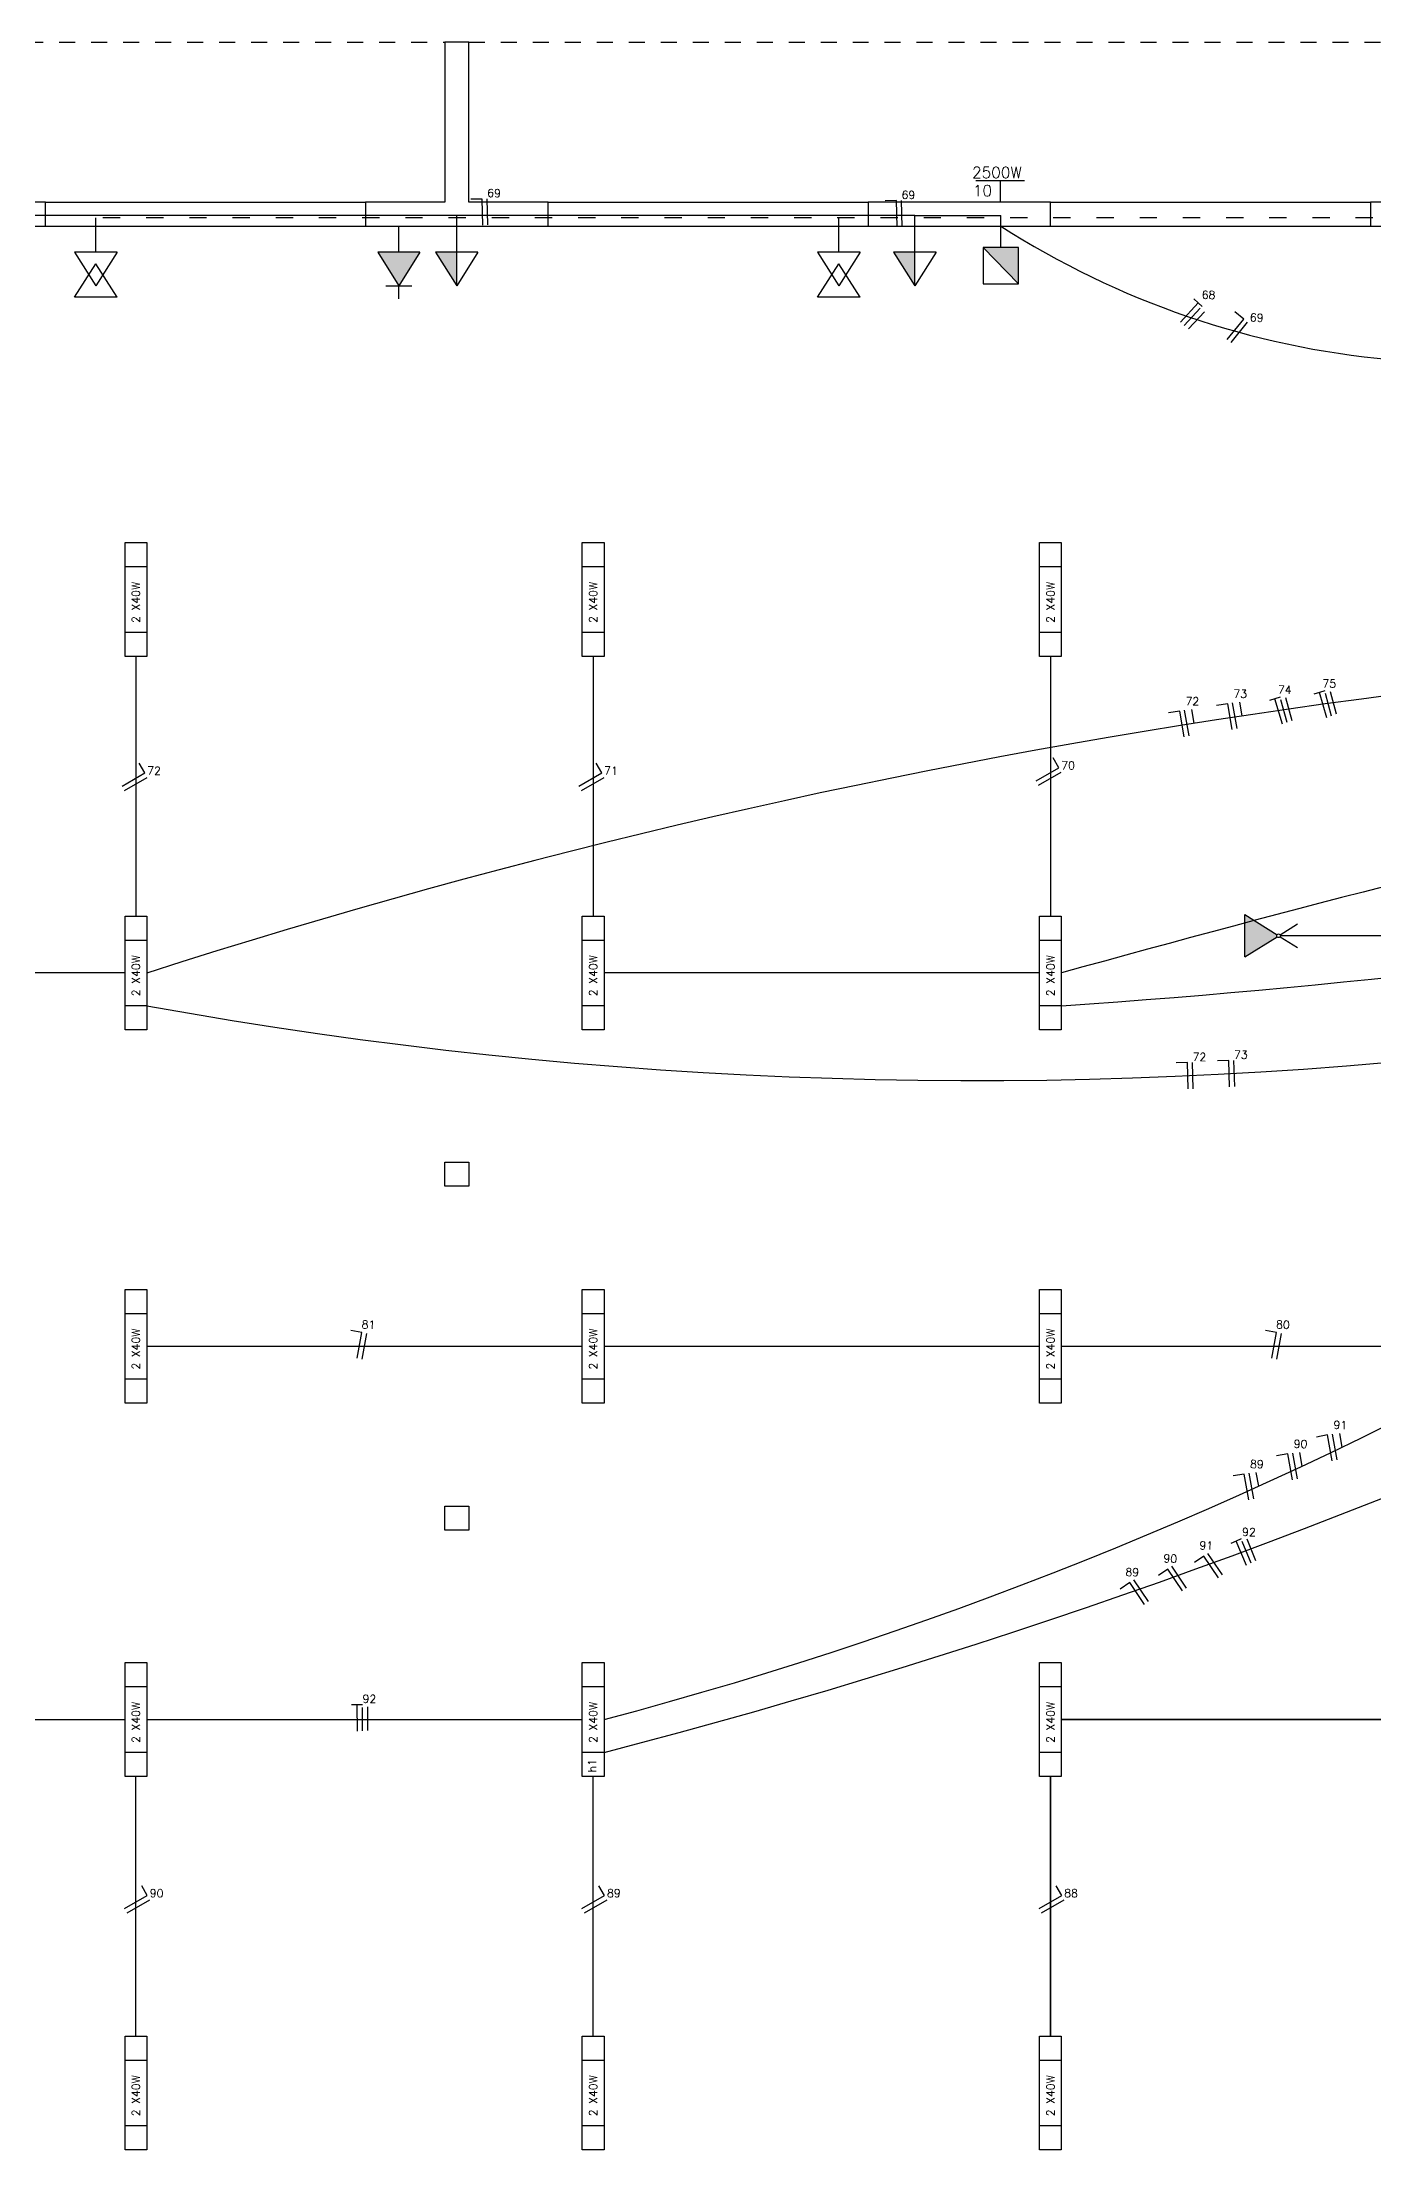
# Model space of a CAD drawing. Header units: millimetres. Extents: x 820 to 987, y 393 to 526.
# Drawn here: x 923.64 to 931.97, y 421.18 to 434.35 of the extents above; entities that cross this region are included whole.
import ezdxf

# ---------------------------------------------------------------- set-up
doc = ezdxf.new("R2010")
doc.units = ezdxf.units.MM
doc.linetypes.add('ACAD_ISO03W100', pattern=[30, 12, -18])
for name, color, linetype in [('can01', 1, 'Continuous'), ('can02', 2, 'Continuous'), ('Fio internet 02', 3, 'Continuous'), ('fio tomadas de chão', 82, 'Continuous'), ('pena 01', 1, 'Continuous'), ('pena01', 1, 'Continuous'), ('pena04', 4, 'Continuous')]:
    doc.layers.add(name, color=color, linetype=linetype)
doc.styles.add('ROMANS', font='romans', dxfattribs={"height": 0.18})

msp = doc.modelspace()

# ---------------------------------------------------------------- hatches: boundary and pattern name
at = {"layer": 'can02'}
for points in [[(925.874, 432.824), (926.006, 433.034), (925.742, 433.034)], [(926.103, 433.034), (926.236, 432.824), (926.236, 433.034)], [(928.967, 433.034), (929.1, 432.824), (929.1, 433.034)], [(929.748, 433.064), (929.527, 433.064), (929.748, 432.836)]]:
    msp.add_hatch(color=256, dxfattribs=at).paths.add_polyline_path(points)
at = {"layer": 'fio tomadas de chão'}
msp.add_hatch(color=256, dxfattribs=at).paths.add_polyline_path([(931.163, 428.631), (931.163, 428.896), (931.364, 428.769, 0.141294), (931.362, 428.763, 0.141294), (931.364, 428.757)])

# ---------------------------------------------------------------- linework, layer by layer
at = {"layer": 'can01'}
for p, q in [((926.395, 433.367), (926.325, 433.366)), ((926.399, 433.203), (926.395, 433.367)), ((926.431, 433.205), (926.427, 433.368)), ((928.985, 433.357), (928.915, 433.355)), ((928.989, 433.193), (928.985, 433.357)), ((929.021, 433.194), (929.017, 433.358)), ((930.784, 432.576), (930.884, 432.684)), ((930.784, 432.576), (930.884, 432.684)), ((930.811, 432.556), (930.91, 432.663)), ((930.811, 432.556), (930.91, 432.663)), ((931.052, 432.489), (931.155, 432.617)), ((931.077, 432.47), (931.179, 432.598)), ((931.155, 432.617), (931.1, 432.662)), ((931.055, 430.213), (930.985, 430.201)), ((931.083, 430.052), (931.055, 430.213)), ((931.114, 430.058), (931.086, 430.219)), ((931.145, 430.137), (931.13, 430.222)), ((931.35, 430.243), (931.316, 430.233)), ((931.384, 430.253), (931.35, 430.243)), ((931.397, 430.086), (931.35, 430.243)), ((931.427, 430.096), (931.387, 430.237)), ((931.427, 430.096), (931.387, 430.237)), ((931.458, 430.107), (931.419, 430.249)), ((931.628, 430.283), (931.594, 430.272)), ((931.662, 430.293), (931.628, 430.283)), ((931.675, 430.125), (931.628, 430.283)), ((931.705, 430.135), (931.666, 430.276)), ((931.705, 430.135), (931.666, 430.276)), ((931.736, 430.147), (931.697, 430.288)), ((930.755, 430.167), (930.686, 430.155)), ((930.784, 430.005), (930.755, 430.167)), ((930.815, 430.012), (930.786, 430.173)), ((930.846, 430.091), (930.831, 430.176)), ((924.287, 429.78), (924.252, 429.841)), ((927.143, 429.78), (927.108, 429.841)), ((929.857, 429.731), (929.999, 429.813)), ((929.999, 429.813), (929.964, 429.874)), ((924.144, 429.698), (924.287, 429.78)), ((924.16, 429.671), (924.302, 429.752)), ((927, 429.698), (927.143, 429.78)), ((927.016, 429.671), (927.158, 429.752)), ((929.873, 429.704), (930.015, 429.785)), ((930.804, 427.97), (930.733, 427.968)), ((930.808, 427.806), (930.804, 427.97)), ((930.839, 427.807), (930.835, 427.971)), ((931.063, 427.983), (930.992, 427.981)), ((931.067, 427.819), (931.063, 427.983)), ((931.099, 427.82), (931.094, 427.984)), ((925.644, 426.283), (925.574, 426.296)), ((925.614, 426.122), (925.644, 426.283)), ((925.645, 426.117), (925.674, 426.278)), ((931.36, 426.283), (931.291, 426.296)), ((931.331, 426.122), (931.36, 426.283)), ((931.362, 426.117), (931.391, 426.278)), ((931.68, 425.643), (931.611, 425.63)), ((931.709, 425.481), (931.68, 425.643)), ((931.74, 425.487), (931.711, 425.648)), ((931.771, 425.567), (931.756, 425.652)), ((931.431, 425.525), (931.361, 425.512)), ((931.46, 425.363), (931.431, 425.525)), ((931.491, 425.369), (931.462, 425.53)), ((931.521, 425.448), (931.506, 425.534)), ((931.158, 425.399), (931.089, 425.387)), ((931.187, 425.237), (931.158, 425.399)), ((931.218, 425.243), (931.189, 425.404)), ((931.249, 425.323), (931.234, 425.408)), ((931.108, 424.979), (931.075, 424.965)), ((931.14, 424.993), (931.108, 424.979)), ((931.173, 424.828), (931.108, 424.979)), ((931.201, 424.841), (931.146, 424.977)), ((931.201, 424.841), (931.146, 424.977)), ((931.231, 424.856), (931.176, 424.992)), ((930.681, 424.804), (930.622, 424.765)), ((930.773, 424.668), (930.681, 424.804)), ((930.798, 424.686), (930.707, 424.822)), ((930.906, 424.886), (930.847, 424.846)), ((930.997, 424.75), (930.906, 424.886)), ((931.023, 424.768), (930.932, 424.903)), ((930.443, 424.72), (930.384, 424.68)), ((930.535, 424.584), (930.443, 424.72)), ((930.56, 424.602), (930.469, 424.737)), ((925.613, 423.956), (925.578, 423.956)), ((925.648, 423.957), (925.613, 423.956)), ((925.615, 423.792), (925.613, 423.956)), ((925.647, 423.793), (925.647, 423.94)), ((925.647, 423.793), (925.647, 423.94)), ((925.68, 423.796), (925.68, 423.943)), ((924.159, 422.684), (924.302, 422.765)), ((924.176, 422.657), (924.318, 422.737)), ((924.302, 422.765), (924.267, 422.826)), ((927.018, 422.684), (927.16, 422.765)), ((927.034, 422.657), (927.176, 422.737)), ((927.16, 422.765), (927.125, 422.826)), ((929.876, 422.684), (930.019, 422.765)), ((929.892, 422.657), (930.034, 422.737)), ((930.019, 422.765), (929.984, 422.826))]:
    msp.add_line(p, q, dxfattribs=at)
at = {"layer": 'can02'}
for p, q in [((929.48, 433.482), (929.785, 433.482)), ((929.633, 433.482), (929.632, 433.347)), ((923.98, 433.034), (923.98, 433.197)), ((925.874, 433.034), (925.874, 433.197)), ((926.236, 433.034), (926.236, 433.197)), ((928.625, 433.034), (928.625, 433.197)), ((929.1, 433.034), (929.1, 433.197)), ((929.637, 433.064), (929.637, 433.197)), ((924.113, 433.034), (923.848, 433.034)), ((923.848, 433.034), (923.98, 432.824)), ((924.113, 433.034), (923.98, 432.824)), ((926.006, 433.034), (925.742, 433.034)), ((925.742, 433.034), (925.874, 432.824)), ((926.006, 433.034), (925.874, 432.824)), ((926.368, 433.034), (926.103, 433.034)), ((926.103, 433.034), (926.236, 432.824)), ((926.236, 432.824), (926.236, 433.034)), ((926.368, 433.034), (926.236, 432.824)), ((928.757, 433.034), (928.492, 433.034)), ((928.492, 433.034), (928.625, 432.824)), ((928.757, 433.034), (928.625, 432.824)), ((928.967, 433.034), (929.1, 432.824)), ((929.232, 433.034), (928.967, 433.034)), ((929.232, 433.034), (929.1, 432.824)), ((929.1, 432.824), (929.1, 433.034)), ((929.527, 433.064), (929.748, 432.836)), ((923.848, 432.753), (923.98, 432.963)), ((924.113, 432.753), (923.98, 432.963)), ((928.492, 432.753), (928.625, 432.963)), ((928.757, 432.753), (928.625, 432.963)), ((924.113, 432.753), (923.848, 432.753)), ((925.793, 432.824), (925.956, 432.824)), ((925.874, 432.743), (925.874, 432.824)), ((928.757, 432.753), (928.492, 432.753)), ((924.163, 431.22), (924.299, 431.22)), ((924.163, 430.509), (924.163, 431.22)), ((924.299, 431.22), (924.299, 430.509)), ((927.021, 430.509), (927.021, 431.22)), ((927.021, 431.22), (927.157, 431.22)), ((927.157, 431.22), (927.157, 430.509)), ((929.879, 431.22), (930.015, 431.22)), ((929.879, 430.509), (929.879, 431.22)), ((930.015, 431.22), (930.015, 430.509)), ((924.163, 431.07), (924.299, 431.07)), ((927.021, 431.07), (927.157, 431.07)), ((929.879, 431.07), (930.015, 431.07)), ((924.299, 430.659), (924.163, 430.659)), ((927.157, 430.659), (927.021, 430.659)), ((930.015, 430.659), (929.879, 430.659)), ((924.299, 430.509), (924.163, 430.509)), ((927.157, 430.509), (927.021, 430.509)), ((930.015, 430.509), (929.879, 430.509)), ((924.163, 428.175), (924.163, 428.886)), ((924.163, 428.886), (924.299, 428.886)), ((924.299, 428.886), (924.299, 428.175)), ((927.021, 428.886), (927.157, 428.886)), ((927.021, 428.175), (927.021, 428.886)), ((927.157, 428.886), (927.157, 428.175)), ((929.879, 428.175), (929.879, 428.886)), ((929.879, 428.886), (930.015, 428.886)), ((930.015, 428.886), (930.015, 428.175)), ((924.163, 428.736), (924.299, 428.736)), ((927.021, 428.736), (927.157, 428.736)), ((929.879, 428.736), (930.015, 428.736)), ((924.299, 428.325), (924.163, 428.325)), ((927.157, 428.325), (927.021, 428.325)), ((930.015, 428.325), (929.879, 428.325)), ((924.299, 428.175), (924.163, 428.175)), ((927.157, 428.175), (927.021, 428.175)), ((930.015, 428.175), (929.879, 428.175)), ((924.163, 425.842), (924.163, 426.553)), ((924.163, 426.553), (924.299, 426.553)), ((924.299, 426.553), (924.299, 425.842)), ((927.021, 426.553), (927.157, 426.553)), ((927.021, 425.842), (927.021, 426.553)), ((927.157, 426.553), (927.157, 425.842)), ((929.879, 425.842), (929.879, 426.553)), ((929.879, 426.553), (930.015, 426.553)), ((930.015, 426.553), (930.015, 425.842)), ((924.163, 426.403), (924.299, 426.403)), ((927.021, 426.403), (927.157, 426.403)), ((929.879, 426.403), (930.015, 426.403)), ((924.299, 425.992), (924.163, 425.992)), ((927.157, 425.992), (927.021, 425.992)), ((930.015, 425.992), (929.879, 425.992)), ((924.299, 425.842), (924.163, 425.842)), ((927.157, 425.842), (927.021, 425.842)), ((930.015, 425.842), (929.879, 425.842)), ((924.163, 424.22), (924.299, 424.22)), ((924.163, 423.509), (924.163, 424.22)), ((924.299, 424.22), (924.299, 423.509)), ((927.021, 423.509), (927.021, 424.22)), ((927.021, 424.22), (927.157, 424.22)), ((927.157, 424.22), (927.157, 423.509)), ((929.879, 424.22), (930.015, 424.22)), ((929.879, 423.509), (929.879, 424.22)), ((930.015, 424.22), (930.015, 423.509)), ((924.163, 424.07), (924.299, 424.07)), ((927.021, 424.07), (927.157, 424.07)), ((929.879, 424.07), (930.015, 424.07)), ((924.299, 423.659), (924.163, 423.659)), ((927.157, 423.659), (927.021, 423.659)), ((930.015, 423.659), (929.879, 423.659)), ((924.299, 423.509), (924.163, 423.509)), ((927.157, 423.509), (927.021, 423.509)), ((930.015, 423.509), (929.879, 423.509)), ((924.163, 421.175), (924.163, 421.886)), ((924.163, 421.886), (924.299, 421.886)), ((924.299, 421.886), (924.299, 421.175)), ((927.021, 421.886), (927.157, 421.886)), ((927.021, 421.175), (927.021, 421.886)), ((927.157, 421.886), (927.157, 421.175)), ((929.879, 421.886), (930.015, 421.886)), ((929.879, 421.175), (929.879, 421.886)), ((930.015, 421.886), (930.015, 421.175)), ((924.163, 421.736), (924.299, 421.736)), ((927.021, 421.736), (927.157, 421.736)), ((929.879, 421.736), (930.015, 421.736)), ((924.299, 421.325), (924.163, 421.325)), ((927.157, 421.325), (927.021, 421.325)), ((930.015, 421.325), (929.879, 421.325)), ((924.299, 421.175), (924.163, 421.175)), ((927.157, 421.175), (927.021, 421.175)), ((930.015, 421.175), (929.879, 421.175))]:
    msp.add_line(p, q, dxfattribs=at)
msp.add_lwpolyline([(929.748, 433.064), (929.527, 433.064), (929.527, 432.836), (929.748, 432.836)], close=True, dxfattribs=at)
at = {"layer": 'Fio internet 02', "linetype": 'ACAD_ISO03W100'}
for p, q in [((923.98, 433.197), (923.98, 433.25)), ((928.625, 433.197), (928.625, 433.25))]:
    msp.add_line(p, q, dxfattribs=at)
at = {"layer": 'Fio internet 02', "color": 3, "linetype": 'ACAD_ISO03W100', "ltscale": 0.009}
msp.add_line((932.503, 433.25), (923.98, 433.25), dxfattribs=at)
at = {"layer": 'fio tomadas de chão'}
for p, q in [((931.163, 428.631), (931.163, 428.896)), ((931.163, 428.896), (931.364, 428.769)), ((931.163, 428.631), (931.364, 428.757)), ((931.383, 428.769), (931.491, 428.837)), ((931.383, 428.757), (931.491, 428.689)), ((939.956, 428.763), (931.385, 428.763))]:
    msp.add_line(p, q, dxfattribs=at)
msp.add_circle((931.373, 428.763), 0.0116, dxfattribs=at)
at = {"layer": 'pena 01', "linetype": 'ACAD_ISO03W100', "ltscale": 0.005}
for p, q in [((919.952, 434.347), (926.161, 434.347)), ((926.311, 434.347), (932.444, 434.347))]:
    msp.add_line(p, q, dxfattribs=at)
at = {"layer": 'pena 01'}
for p, q in [((929.1, 433.264), (920.238, 433.264)), ((926.236, 433.197), (926.236, 433.264)), ((929.1, 433.264), (929.637, 433.264)), ((929.1, 433.264), (929.1, 433.264)), ((929.1, 433.197), (929.1, 433.264)), ((929.637, 433.197), (929.637, 433.264)), ((930.76, 432.597), (930.87, 432.719)), ((930.87, 432.719), (930.843, 432.743)), ((930.896, 432.695), (930.87, 432.719)), ((924.231, 430.509), (924.231, 428.886)), ((927.089, 430.509), (927.089, 428.886)), ((929.947, 430.509), (929.947, 428.886)), ((924.163, 428.531), (921.44, 428.531)), ((929.879, 428.531), (927.157, 428.531)), ((924.299, 426.197), (927.021, 426.197)), ((927.157, 426.197), (929.879, 426.197)), ((930.015, 426.197), (932.738, 426.197)), ((921.44, 423.864), (924.163, 423.864)), ((924.299, 423.864), (927.021, 423.864)), ((932.738, 423.864), (930.015, 423.864)), ((930.015, 423.864), (932.738, 423.864)), ((924.231, 421.886), (924.231, 423.509)), ((927.089, 421.886), (927.089, 423.509)), ((929.947, 423.509), (929.947, 421.886)), ((929.947, 421.886), (929.947, 423.509))]:
    msp.add_line(p, q, dxfattribs=at)
for centre, radius, start, end in [((932.556, 437.75), 5.408, 237.3305, 264.8469), ((937.658, 386.987), 43.638, 88.5624, 107.8261), ((960.027, 320.34), 112.276, 100.94865, 105.50364), ((920.475, 449.076), 26.082, 284.8441, 314.4549), ((929.491, 456.922), 29.064, 259.7091, 293.616), ((916.736, 463.818), 41.489, 284.5473, 305.9225), ((926.474, 480.765), 52.559, 273.8637, 286.1994)]:
    msp.add_arc(centre, radius, start, end, dxfattribs=at)
at = {"layer": 'pena01'}
for p, q in [((923.665, 433.347), (925.665, 433.347)), ((926.807, 433.347), (928.807, 433.347)), ((929.948, 433.347), (931.948, 433.347)), ((923.665, 433.197), (925.665, 433.197)), ((926.807, 433.197), (928.807, 433.197)), ((929.948, 433.197), (931.948, 433.197))]:
    msp.add_line(p, q, dxfattribs=at)
at = {"layer": 'pena04'}
for points in [[(926.807, 433.197), (926.807, 433.347), (926.311, 433.347), (926.311, 434.347), (926.161, 434.347), (926.161, 433.347), (925.665, 433.347), (925.665, 433.197)], [(933.044, 433.347), (932.594, 433.347), (932.594, 434.347), (932.444, 434.347), (932.444, 433.347), (931.948, 433.347), (931.948, 433.197), (932.444, 433.197), (932.444, 429.897), (936.552, 429.897), (936.552, 430.147), (936.402, 430.147), (936.402, 430.047), (932.594, 430.047), (932.594, 433.197), (933.044, 433.197)], [(923.665, 433.197), (923.665, 433.347), (922.523, 433.347), (922.523, 433.197)], [(929.948, 433.197), (929.948, 433.347), (928.807, 433.347), (928.807, 433.197)], [(926.161, 427.197), (926.161, 427.347), (926.311, 427.347), (926.311, 427.197)], [(926.161, 425.047), (926.161, 425.197), (926.311, 425.197), (926.311, 425.047)]]:
    msp.add_lwpolyline(points, close=True, dxfattribs=at)

# ---------------------------------------------------------------- texts
at = {"layer": 'can01', "style": 'ROMANS'}
for s, p in [('2500W', (929.457, 433.498)), ('10', (929.462, 433.384))]:
    msp.add_text(s, height=0.07, dxfattribs=at).set_placement(p)
at = {"layer": 'can02', "style": 'ROMANS'}
for s, p in [('2 X40W', (924.256, 430.718)), ('2 X40W', (927.114, 430.718)), ('2 X40W', (929.973, 430.718)), ('2 X40W', (924.256, 428.385)), ('2 X40W', (927.114, 428.385)), ('2 X40W', (929.973, 428.385)), ('2 X40W', (924.256, 426.051)), ('2 X40W', (927.114, 426.051)), ('2 X40W', (929.973, 426.051)), ('2 X40W', (924.256, 423.718)), ('2 X40W', (927.114, 423.718)), ('2 X40W', (929.973, 423.718)), ('h1', (927.107, 423.534)), ('2 X40W', (924.256, 421.385)), ('2 X40W', (927.114, 421.385)), ('2 X40W', (929.973, 421.385))]:
    msp.add_text(s, height=0.05, rotation=90, dxfattribs=at).set_placement(p)
at = {"layer": 'pena 01', "style": 'ROMANS'}
for s, rotation, p in [('69', 358.5053, (926.426, 433.38)), ('69', 358.5053, (929.016, 433.369)), ('68', 358.5053, (930.892, 432.744)), ('69', 358.5053, (931.193, 432.602)), ('75', 359.2924, (931.647, 430.315)), ('72', 358.5053, (930.791, 430.205)), ('73', 358.5053, (931.09, 430.251)), ('74', 359.2924, (931.369, 430.276)), ('72', 359.2924, (924.301, 429.77)), ('71', 359.2924, (927.157, 429.77)), ('70', 359.2924, (930.014, 429.803)), ('72', 358.5053, (930.835, 427.982)), ('73', 358.5053, (931.094, 427.995)), ('81', 358.5053, (925.641, 426.309)), ('80', 358.5053, (931.357, 426.309)), ('91', 358.5053, (931.716, 425.681)), ('90', 358.5053, (931.467, 425.563)), ('89', 358.5053, (931.194, 425.437)), ('91', 358.5053, (930.878, 424.928)), ('92', 359.2924, (931.145, 425.012)), ('89', 358.5053, (930.415, 424.762)), ('90', 358.5053, (930.653, 424.847)), ('92', 359.2924, (925.647, 423.969)), ('90', 359.2924, (924.317, 422.755)), ('89', 359.2924, (927.175, 422.755)), ('88', 359.2924, (930.033, 422.755))]:
    msp.add_text(s, height=0.05, rotation=rotation, dxfattribs=at).set_placement(p)

doc.saveas('drawing.dxf')
